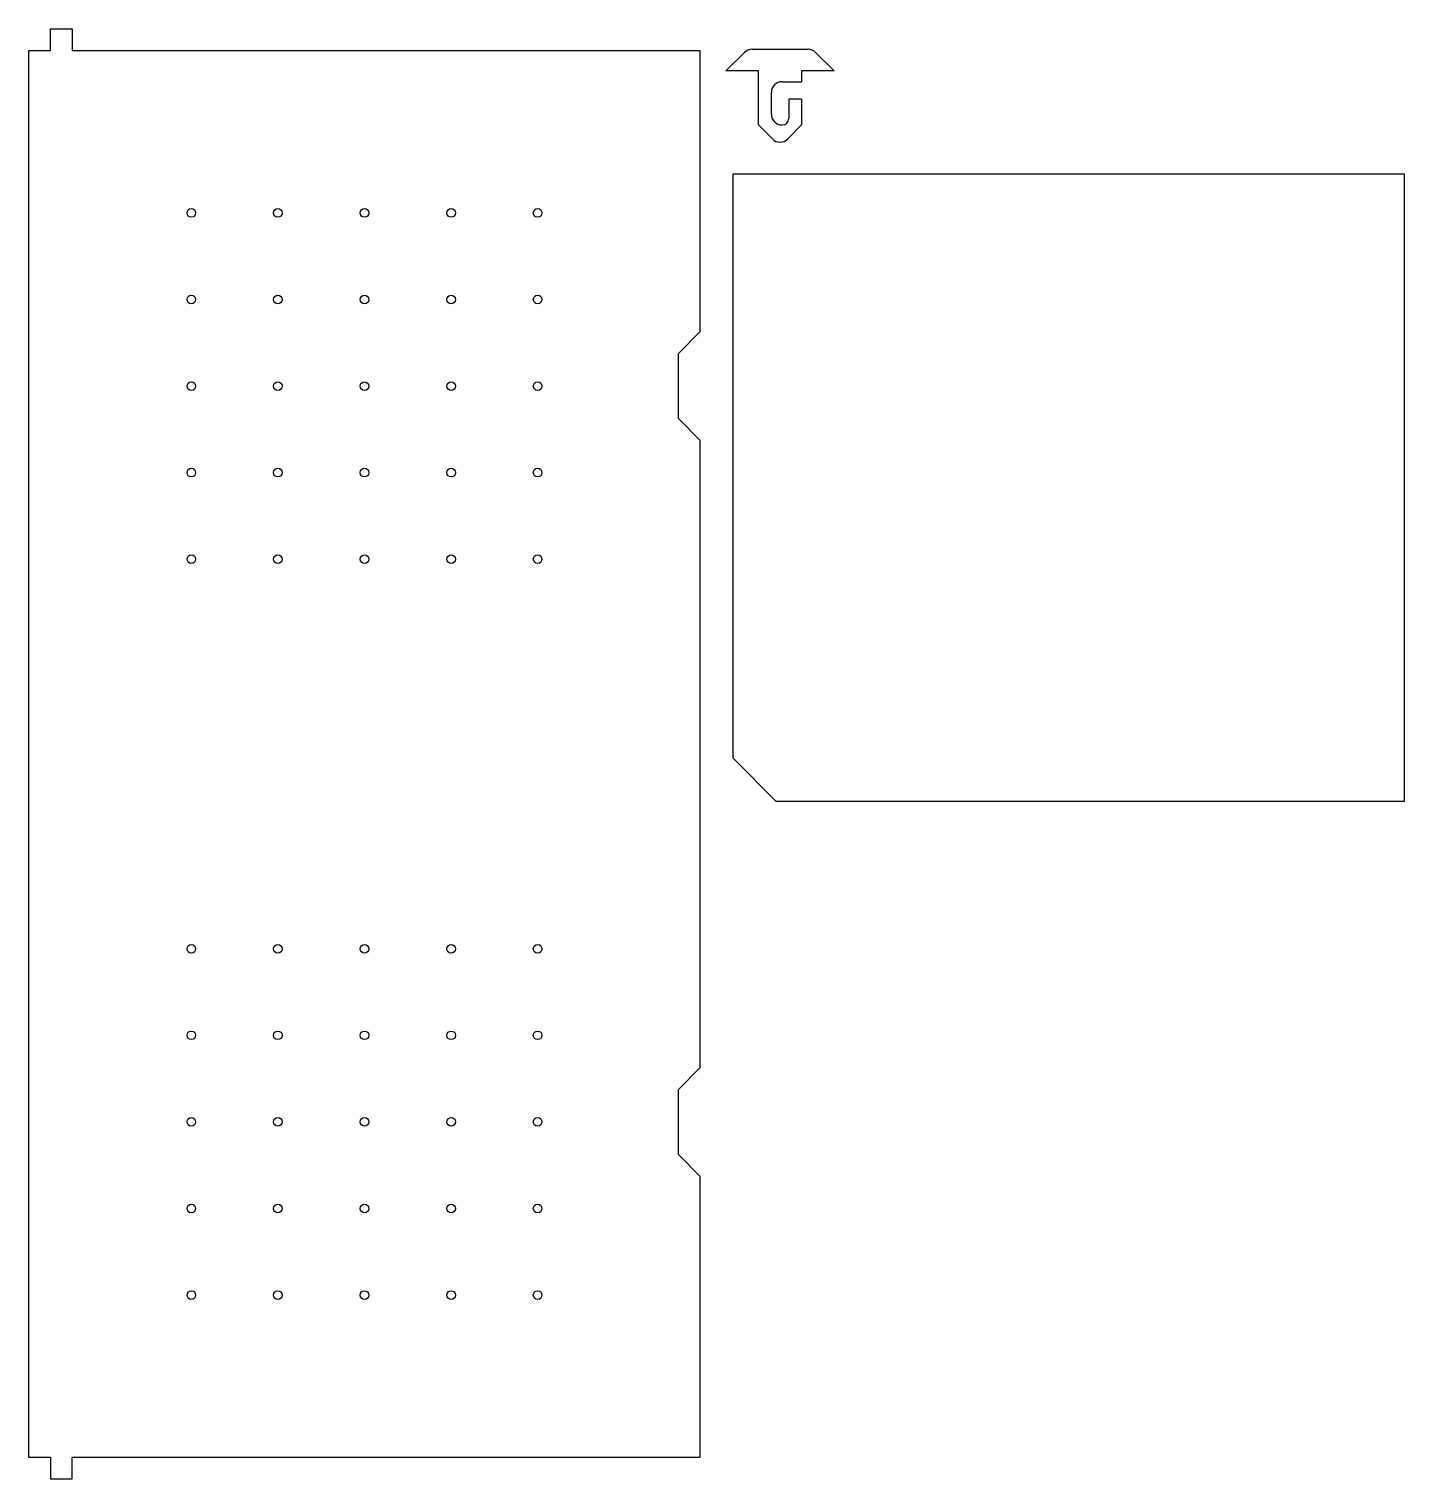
# Model space of a CAD drawing. Extents: x 19 to 654, y 162 to 832.
import ezdxf

# ---------------------------------------------------------------- set-up
doc = ezdxf.new("R2010")
doc.units = 0
doc.layers.add('APPARENT', color=7, linetype='CONTINUOUS')

msp = doc.modelspace()

# ---------------------------------------------------------------- linework, layer by layer
at = {"layer": 'APPARENT'}
for p, q in [((29, 831.77), (39, 831.77)), ((29, 821.77), (29, 831.77)), ((39, 831.77), (39, 821.77)), ((19, 171.77), (19, 821.77)), ((19, 821.77), (29, 821.77)), ((39, 821.77), (329, 821.77)), ((329, 821.77), (329, 691.77)), ((340.97, 812.42), (349.51, 820.95)), ((353.04, 822.42), (378.9, 822.42)), ((382.44, 820.95), (390.97, 812.42)), ((355.97, 812.42), (340.97, 812.42)), ((355.97, 787.42), (355.97, 812.42)), ((375.97, 812.42), (375.97, 807.42)), ((390.97, 812.42), (375.97, 812.42)), ((366.97, 807.42), (375.97, 807.42)), ((361.97, 792.42), (361.97, 802.42)), ((369.97, 799.42), (369.97, 790.42)), ((375.97, 799.42), (369.97, 799.42)), ((375.97, 799.42), (375.97, 787.42)), ((362.44, 780.95), (355.97, 787.42)), ((375.97, 787.42), (369.51, 780.95)), ((344.25, 494.84), (344.25, 764.84)), ((344.25, 764.84), (654.25, 764.84)), ((654.25, 764.84), (654.25, 474.84)), ((329, 691.77), (319, 681.77)), ((319, 651.77), (319, 681.77)), ((319, 651.77), (329, 641.77)), ((329, 641.77), (329, 351.77)), ((364.25, 474.84), (344.25, 494.84)), ((654.25, 474.84), (364.25, 474.84)), ((329, 351.77), (319, 341.77)), ((319, 311.77), (319, 341.77)), ((319, 311.77), (329, 301.77)), ((329, 301.77), (329, 171.77)), ((29, 171.77), (19, 171.77)), ((29, 171.77), (29, 161.77)), ((329, 171.77), (39, 171.77)), ((39, 161.77), (39, 171.77)), ((29, 161.77), (39, 161.77))]:
    msp.add_line(p, q, dxfattribs=at)
for centre in [(94, 746.77), (134, 746.77), (174, 746.77), (214, 746.77), (254, 746.77), (94, 706.77), (134, 706.77), (174, 706.77), (214, 706.77), (254, 706.77), (94, 666.77), (134, 666.77), (174, 666.77), (214, 666.77), (254, 666.77), (94, 626.77), (134, 626.77), (174, 626.77), (214, 626.77), (254, 626.77), (94, 586.77), (134, 586.77), (174, 586.77), (214, 586.77), (254, 586.77), (94, 406.77), (134, 406.77), (174, 406.77), (214, 406.77), (254, 406.77), (94, 366.77), (134, 366.77), (174, 366.77), (214, 366.77), (254, 366.77), (94, 326.77), (134, 326.77), (174, 326.77), (214, 326.77), (254, 326.77), (94, 286.77), (134, 286.77), (174, 286.77), (214, 286.77), (254, 286.77), (94, 246.77), (134, 246.77), (174, 246.77), (214, 246.77), (254, 246.77)]:
    msp.add_circle(centre, 2, dxfattribs=at)
for centre, radius, start, end in [((353.04, 817.42), 5, 90, 135), ((378.9, 817.42), 5, 45, 90), ((366.97, 802.42), 5, 90, 180), ((366.97, 792.42), 5, 180, 270), ((366.97, 790.42), 3, 270, 0), ((365.97, 784.49), 5, 225, 315)]:
    msp.add_arc(centre, radius, start, end, dxfattribs=at)

doc.saveas('drawing.dxf')
